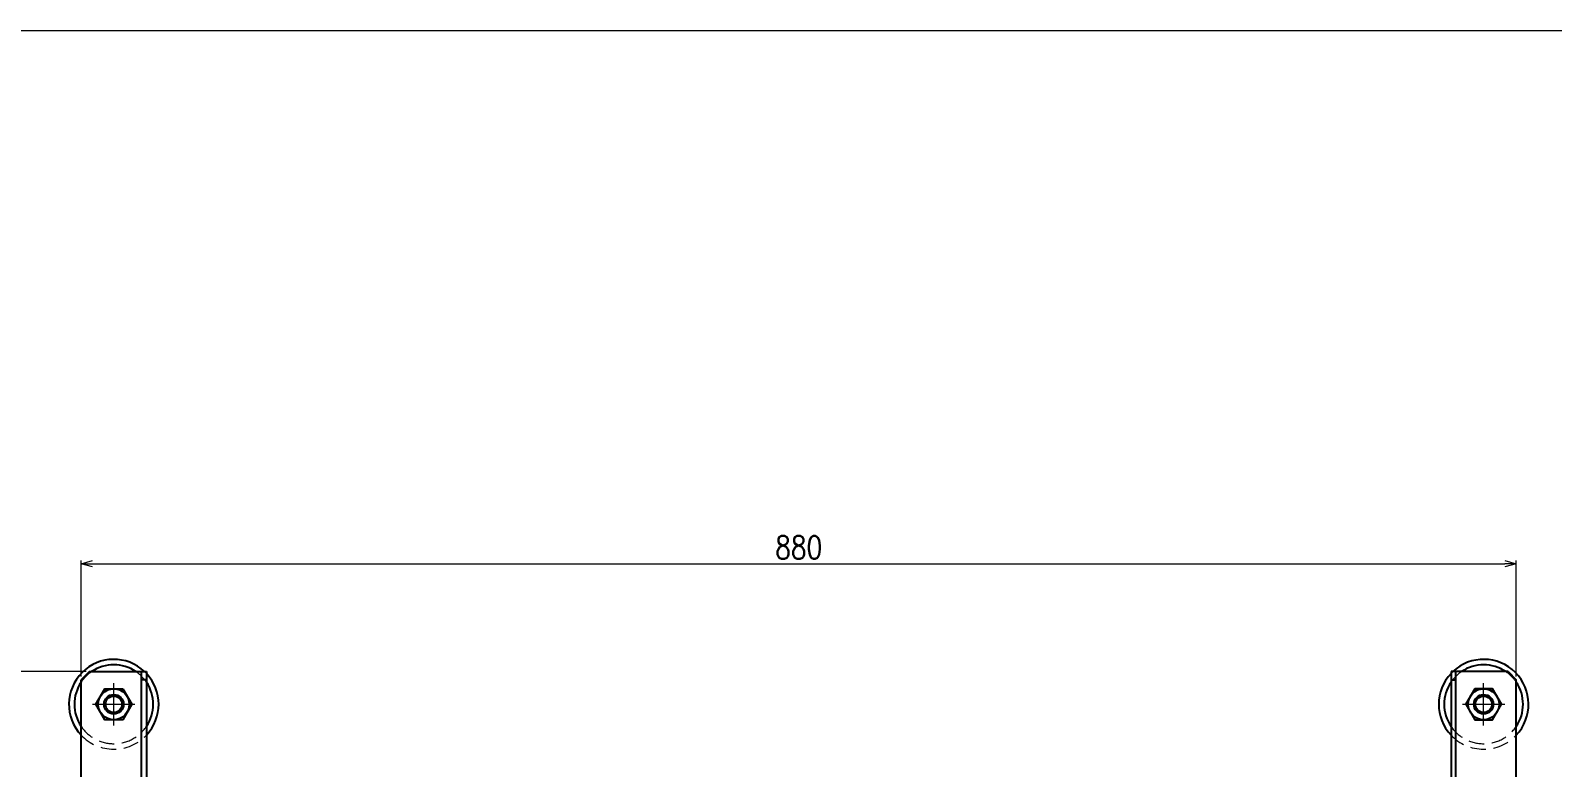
# Model space of a CAD drawing. Header units: millimetres. Extents: x 0 to 10987, y 0 to 7892.
# Drawn here: x 1486 to 2419, y 3375 to 3827 of the extents above; entities that cross this region are included whole.
import ezdxf

# ---------------------------------------------------------------- set-up
doc = ezdxf.new("R2010")
doc.units = ezdxf.units.MM
doc.linetypes.add('CENTER2', pattern=[28.575, 19.05, -3.175, 3.175, -3.175])
doc.linetypes.add('HIDDEN2', pattern=[4.7625, 3.175, -1.5875])
for name, color, linetype, lineweight in [('01_外形線', 7, 'Continuous', 25), ('03_かくれ線', 6, 'HIDDEN2', 13), ('04_中心線', 1, 'CENTER2', 9), ('07_寸法線', 3, 'Continuous', 9)]:
    doc.layers.add(name, color=color, linetype=linetype, lineweight=lineweight)
doc.styles.add('寸法用', font='simplex.shx', dxfattribs={"width": 0.8, "bigfont": '@extfont2.shx'})
doc.dimstyles.new('機械製図用', dxfattribs={"dimtxt": 3.5, "dimasz": 3.5, "dimexe": 2, "dimexo": 0, "dimgap": 1.2, "dimtad": 1, "dimdsep": 46, "dimtxsty": '寸法用', "dimblk": 'OPEN30', "dimcen": 0, "dimclrd": 256, "dimclre": 256, "dimclrt": 7, "dimazin": 2, "dimtm": 1e-09, "dimtfac": 0.75, "dimtmove": 0, "dimatfit": 3, "dimldrblk": 'OPEN30', "dimfxl": 1, "dimlwd": -1, "dimlwe": -1, "dimarcsym": 0})

# ---------------------------------------------------------------- blocks, each defined once
blk = doc.blocks.new('*U217')
at = {"layer": '04_中心線', "color": 0, "linetype": 'CENTER2', "transparency": 16777216}
for p, q in [((0, 1.2), (0, 9.5)), ((-9.5, 0), (-1.2, 0)), ((1.2, 0), (9.5, 0)), ((0, -9.5), (0, -1.2))]:
    blk.add_line(p, q, dxfattribs=at)
at = {"layer": '04_中心線', "color": 0, "linetype": 'Continuous', "transparency": 16777216}
for p, q in [((-0.6, 0), (0.6, 0)), ((0, -0.6), (0, 0.6))]:
    blk.add_line(p, q, dxfattribs=at)
blk = doc.blocks.new('*U219')
at = {"layer": '04_中心線', "color": 0, "linetype": 'CENTER2', "transparency": 16777216}
for p, q in [((0, 2.4), (0, 12.97)), ((-12.97, 0), (-2.4, 0)), ((2.4, 0), (12.97, 0)), ((0, -12.97), (0, -2.4))]:
    blk.add_line(p, q, dxfattribs=at)
at = {"layer": '04_中心線', "color": 0, "linetype": 'Continuous', "transparency": 16777216}
for p, q in [((-1.2, 0), (1.2, 0)), ((0, -1.2), (0, 1.2))]:
    blk.add_line(p, q, dxfattribs=at)
blk = doc.blocks.new('*U221')
at = {"layer": '04_中心線', "color": 0, "linetype": 'CENTER2', "transparency": 16777216}
for p, q in [((0, 2.4), (0, 12.97)), ((-12.97, 0), (-2.4, 0)), ((2.4, 0), (12.97, 0)), ((0, -12.97), (0, -2.4))]:
    blk.add_line(p, q, dxfattribs=at)
at = {"layer": '04_中心線', "color": 0, "linetype": 'Continuous', "transparency": 16777216}
for p, q in [((-1.2, 0), (1.2, 0)), ((0, -1.2), (0, 1.2))]:
    blk.add_line(p, q, dxfattribs=at)
blk = doc.blocks.new('_Open30')
at = {"color": 0, "linetype": 'ByBlock', "lineweight": -2}
for p, q in [((-1, 0.27), (0, 0)), ((0, 0), (-1, -0.27)), ((0, 0), (-1, 0))]:
    blk.add_line(p, q, dxfattribs=at)
blk = doc.blocks.new('*D223')
at = {"layer": '07_寸法線', "transparency": 16777216}
for p, q in [((1520.03, 3434.04), (1321.11, 3434.04)), ((1323.11, 3427.04), (1323.11, 2801.04)), ((1520.03, 2794.04), (1321.11, 2794.04))]:
    blk.add_line(p, q, dxfattribs=at)
at = {"layer": 'Defpoints', "color": 0, "transparency": 16777216}
for p in [(1522.03, 3434.04), (1323.11, 2794.04), (1522.03, 2794.04)]:
    blk.add_point(p, dxfattribs=at)
at = {"layer": '07_寸法線', "transparency": 16777216, "xscale": 7, "yscale": 7, "zscale": 7}
for p, rotation in [((1323.11, 3434.04), 90), ((1323.11, 2794.04), 270)]:
    blk.add_blockref('_Open30', p, dxfattribs=dict(at, rotation=rotation))
at = {"layer": '07_寸法線', "color": 7, "transparency": 16777216, "insert": (1313.11, 3114.04), "char_height": 14, "attachment_point": 5, "rotation": 90, "style": '寸法用'}
blk.add_mtext('640', dxfattribs=at)
blk = doc.blocks.new('*U263')
at = {"layer": '04_中心線', "color": 0, "linetype": 'CENTER2', "transparency": 16777216}
for p, q in [((0, 1.2), (0, 9.5)), ((-9.5, 0), (-1.2, 0)), ((1.2, 0), (9.5, 0)), ((0, -9.5), (0, -1.2))]:
    blk.add_line(p, q, dxfattribs=at)
at = {"layer": '04_中心線', "color": 0, "linetype": 'Continuous', "transparency": 16777216}
for p, q in [((-0.6, 0), (0.6, 0)), ((0, -0.6), (0, 0.6))]:
    blk.add_line(p, q, dxfattribs=at)
blk = doc.blocks.new('*D337')
at = {"layer": '07_寸法線', "transparency": 16777216}
for p, q in [((1517.03, 3431.04), (1517.03, 3502.16)), ((2397.03, 3431.04), (2397.03, 3502.16)), ((1524.03, 3500.16), (2390.03, 3500.16))]:
    blk.add_line(p, q, dxfattribs=at)
at = {"layer": 'Defpoints', "color": 0, "transparency": 16777216}
for p in [(2397.03, 3500.16), (1517.03, 3429.04), (2397.03, 3429.04)]:
    blk.add_point(p, dxfattribs=at)
at = {"layer": '07_寸法線', "transparency": 16777216, "xscale": 7, "yscale": 7, "zscale": 7, "rotation": 180}
blk.add_blockref('_Open30', (1517.03, 3500.16), dxfattribs=at)
at = {"layer": '07_寸法線', "transparency": 16777216, "xscale": 7, "yscale": 7, "zscale": 7}
blk.add_blockref('_Open30', (2397.03, 3500.16), dxfattribs=at)
at = {"layer": '07_寸法線', "color": 7, "transparency": 16777216, "insert": (1957.03, 3510.16), "char_height": 14, "attachment_point": 5, "style": '寸法用'}
blk.add_mtext('880', dxfattribs=at)

msp = doc.modelspace()

# ---------------------------------------------------------------- linework, layer by layer
at = {"layer": '01_外形線'}
for p, q in [((1522.032, 3434.037), (1517.032, 3429.037)), ((1517.032, 3274.037), (1517.032, 3429.037)), ((1522.032, 3434.037), (1557.032, 3434.037)), ((1554.032, 3279.037), (1554.032, 3434.037)), ((1557.032, 3429.037), (1554.032, 3429.037)), ((1557.032, 3434.037), (1557.032, 3279.037)), ((2357.032, 3434.037), (2357.032, 3339.037)), ((2392.032, 3434.037), (2357.032, 3434.037)), ((2357.032, 3429.037), (2360.032, 3429.037)), ((2360.032, 3339.037), (2360.032, 3434.037)), ((2392.032, 3434.037), (2397.032, 3429.037)), ((2397.032, 3364.037), (2397.032, 3429.037))]:
    msp.add_line(p, q, dxfattribs=at)
for points in [[(1542.517, 3423.537), (1548.002, 3414.037), (1542.517, 3404.537), (1531.547, 3404.537), (1526.063, 3414.037), (1531.547, 3423.537)], [(2371.547, 3423.537), (2366.063, 3414.037), (2371.547, 3404.537), (2382.517, 3404.537), (2388.002, 3414.037), (2382.517, 3423.537)]]:
    msp.add_lwpolyline(points, close=True, dxfattribs=at)
for centre, radius in [((1537.032, 3414.037), 9.5), ((1537.032, 3414.037), 6), ((1537.032, 3414.037), 5.053), ((2377.032, 3414.037), 9.5), ((2377.032, 3414.037), 6), ((2377.032, 3414.037), 5.053)]:
    msp.add_circle(centre, radius, dxfattribs=at)
for centre, radius, start, end in [((1537.032, 3414.037), 27.518, 46.618156, 223.381844), ((1537.032, 3414.037), 24.18, 55.803921, 124.196079), ((2377.032, 3414.037), 27.518, 316.618156, 133.381844), ((2377.032, 3414.037), 24.18, 55.803921, 124.196079), ((1537.032, 3414.037), 24.18, 145.803921, 214.196079), ((1537.032, 3414.037), 27.518, 316.618156, 43.381844), ((1537.032, 3414.037), 24.18, 325.803921, 34.196079), ((2377.032, 3414.037), 27.518, 136.618156, 223.381844), ((2377.032, 3414.037), 24.18, 145.803921, 214.196079), ((2377.032, 3414.037), 24.18, 325.803921, 34.196079)]:
    msp.add_arc(centre, radius, start, end, dxfattribs=at)
at = {"layer": '03_かくれ線', "ltscale": 3}
for centre in [(1537.032, 3414.037), (2377.032, 3414.037)]:
    msp.add_circle(centre, 6, dxfattribs=at)
for centre, radius, start, end in [((1537.032, 3414.037), 24.18, 124.196079, 145.803921), ((1537.032, 3414.037), 24.18, 34.196079, 55.803921), ((1537.032, 3414.037), 27.518, 43.381844, 46.618156), ((2377.032, 3414.037), 27.518, 133.381844, 136.618156), ((2377.032, 3414.037), 24.18, 124.196079, 145.803921), ((2377.032, 3414.037), 24.18, 34.196079, 55.803921), ((1537.032, 3414.037), 24.18, 214.196079, 325.803921), ((2377.032, 3414.037), 24.18, 214.196079, 325.803921), ((1537.032, 3414.037), 27.518, 223.381844, 316.618156), ((2377.032, 3414.037), 27.518, 223.381844, 316.618156)]:
    msp.add_arc(centre, radius, start, end, dxfattribs=at)
at = {"layer": 'Defpoints', "color": 3, "lineweight": 0}
msp.add_lwpolyline([(2960.7, 3826.869), (2960.7, 466.957), (601.096, 466.957), (601.096, 3826.869)], close=True, dxfattribs=at)

# ---------------------------------------------------------------- block references
at = {"layer": '04_中心線', "linetype": 'CENTER2'}
for name, p in [('*U221', (1537.032, 3414.037)), ('*U219', (2377.032, 3414.037)), ('*U263', (1537.032, 3414.037)), ('*U217', (2377.032, 3414.037))]:
    msp.add_blockref(name, p, dxfattribs=at)

# ---------------------------------------------------------------- dimensions: what is measured, and where the dimension line sits
at = {"layer": '07_寸法線'}
dim = msp.add_linear_dim(base=(2397.032, 3500.158), p1=(1517.032, 3429.037), p2=(2397.032, 3429.037), dimstyle='機械製図用', override={"dimtxt": 14, "dimasz": 7, "dimexo": 2, "dimgap": 3}, dxfattribs=at)
dim.commit()
dim.dimension.update_dxf_attribs({"geometry": '*D337', "text_midpoint": (1957.032, 3510.158)})
dim = msp.add_linear_dim(base=(1323.11, 2794.037), p1=(1522.032, 3434.037), p2=(1522.032, 2794.037), angle=90, dimstyle='機械製図用', override={"dimtxt": 14, "dimasz": 7, "dimexo": 2, "dimgap": 3}, dxfattribs=at)
dim.commit()
dim.dimension.update_dxf_attribs({"geometry": '*D223', "text_midpoint": (1313.11, 3114.037)})

doc.saveas('drawing.dxf')
